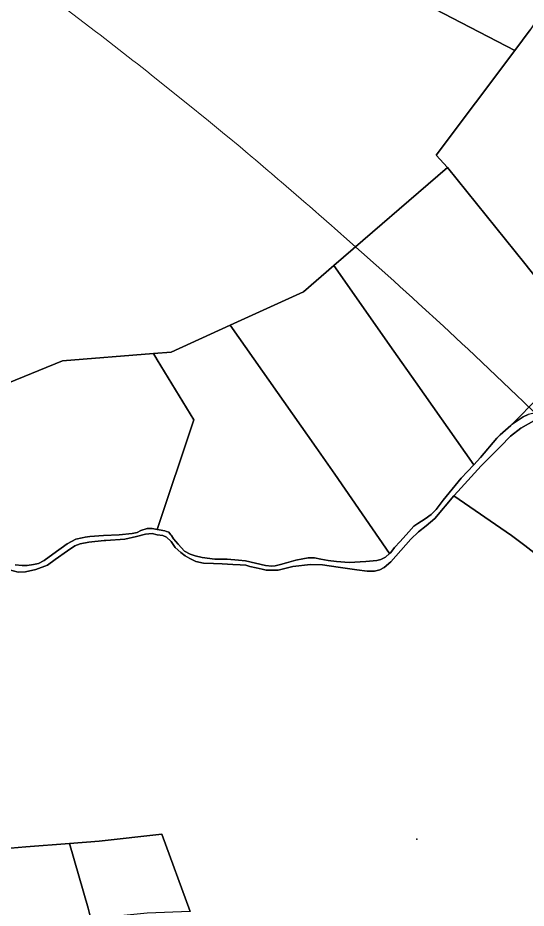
# Model space of a CAD drawing. Header units: metres. Extents: x 3 to 1027712, y 40 to 4430649.
# Drawn here: x 511813 to 512282, y 4410915 to 4411737 of the extents above; entities that cross this region are included whole.
import ezdxf

# ---------------------------------------------------------------- set-up
doc = ezdxf.new("R2010")
doc.units = ezdxf.units.M
doc.header["$MEASUREMENT"] = 0
doc.layers.add('A.ES.SDGC.CP.07003.cadastralparcel — CadastralParcel', color=1, linetype='Continuous')
doc.layers.add('Yacimientos_arqueologicos', color=7, linetype='Continuous', true_color=0x160844)
doc.layers.add('Zonas_Interes_Minero_5_km', color=7, linetype='Continuous', lineweight=9, true_color=0xc0fac1)

msp = doc.modelspace()

# ---------------------------------------------------------------- linework, layer by layer
at = {"layer": 'A.ES.SDGC.CP.07003.cadastralparcel — CadastralParcel', "color": 7, "linetype": 'Continuous', "flags": 128}
for points in [[(512016.84, 4411839.23), (511983.94, 4411856.31), (511992.58, 4411863.15), (512013.13, 4411876.35), (512039.96, 4411891.91), (512062.14, 4411903.64), (512081.7, 4411914.72), (512088.56, 4411917.88), (512092.3, 4411919.61), (512107.79, 4411925.8), (512134.79, 4411935.14), (512149.96, 4411938.73), (512160.88, 4411941.99), (512170.5, 4411945.41), (512181.43, 4411949.32), (512193.65, 4411954.2), (512212.98, 4411964.05), (512224.14, 4411969.06), (512361.37, 4411828.45), (512319.66, 4411777.61), (512285.82, 4411725.77), (512271.66, 4411706.93), (512107.51, 4411792.16), (512016.84, 4411839.23)], [(512160.04, 4411429.53), (512104.6, 4411508.34), (512209.5, 4411598.75), (512280.87, 4411510.18), (512297.3, 4411489.81), (512315.6, 4411467.1), (512332.73, 4411445.84), (512339.03, 4411438.03), (512342.06, 4411435.99), (512269.37, 4411361.91), (512267.87, 4411360.86), (512258.23, 4411352.14), (512255, 4411349.21), (512239.94, 4411331.25), (512233.82, 4411324.63), (512180.08, 4411401.04), (512160.04, 4411429.53)], [(512088.31, 4411340.46), (512009.17, 4411453.36), (512076.67, 4411484.28), (512104.6, 4411508.34), (512160.04, 4411429.53), (512180.08, 4411401.04), (512233.82, 4411324.63), (512222.21, 4411312.08), (512205.64, 4411292.05), (512199.09, 4411283.31), (512194.47, 4411278.7), (512189.13, 4411274.82), (512182.33, 4411270.45), (512178.69, 4411267.78), (512173.83, 4411262.69), (512166.06, 4411253.71), (512160.72, 4411248.13), (512157.18, 4411243.68), (512156.1, 4411242.71), (512105.55, 4411315.87), (512088.31, 4411340.46)], [(511941.79, 4411421.33), (511938.46, 4411427.13), (511954.63, 4411428.38), (512009.17, 4411453.36), (512088.31, 4411340.46), (512105.55, 4411315.87), (512156.1, 4411242.71), (512152.32, 4411239.31), (512148.19, 4411237.13), (512144.55, 4411236.4), (512134.35, 4411235.19), (512118.81, 4411234.46), (512107.15, 4411235.19), (512099.38, 4411236.4), (512092.82, 4411237.62), (512086.99, 4411238.59), (512081.17, 4411238.59), (512076.07, 4411237.86), (512069.75, 4411236.64), (512061.01, 4411234.22), (512055.67, 4411232.52), (512050.57, 4411231.31), (512047.65, 4411231.06), (512041.82, 4411231.55), (512032.35, 4411233.73), (512023.37, 4411235.92), (512016.81, 4411236.64), (512006.23, 4411237.37), (511995.06, 4411237.61), (511983.16, 4411239.07), (511976.85, 4411240.52), (511972.24, 4411241.98), (511966.89, 4411244.89), (511961.06, 4411251.2), (511956.69, 4411256.3), (511954.91, 4411259.26), (511954.51, 4411259.94), (511953.21, 4411261.56), (511952.56, 4411262.36), (511950.28, 4411263.12), (511948.92, 4411263.58), (511943.62, 4411264.49), (511941.88, 4411264.79), (511975.68, 4411366.08), (511941.79, 4411421.33)], [(512269.37, 4411361.91), (512342.06, 4411435.99), (512346.56, 4411432.98), (512390.62, 4411403.46), (512381.93, 4411403.09), (512367.61, 4411401.63), (512354.74, 4411400.9), (512336.04, 4411398.72), (512329.79, 4411398.21), (512324.45, 4411396.52), (512315.71, 4411391.67), (512308.18, 4411386.09), (512302.11, 4411380.27), (512298.71, 4411376.14), (512294.82, 4411373.72), (512292.15, 4411372.75), (512288.27, 4411372.02), (512284.14, 4411371.05), (512279.28, 4411368.86), (512269.37, 4411361.91)], [(511878.25, 4410915.54), (511860.88, 4410975.21), (511888.29, 4410977.3), (511946.19, 4410983.74), (511972.3, 4410912.42), (511932.65, 4410910.84), (511880.62, 4410905.69), (511878.25, 4410915.54)], [(511756.1, 4410889.89), (511758.79, 4410909.95), (511766.67, 4410967.48), (511769.11, 4410967.69), (511771.07, 4410967.86), (511773.78, 4410968.09), (511777.84, 4410968.45), (511820.73, 4410972.15), (511860.88, 4410975.21), (511878.25, 4410915.54), (511880.62, 4410905.69), (511879.18, 4410905.54), (511834.16, 4410898.98), (511798.39, 4410895.5), (511782.89, 4410893.98), (511775.5, 4410892.85), (511756.1, 4410889.89)]]:
    msp.add_lwpolyline(points, close=True, dxfattribs=at)
for points in [[(512107.51, 4411792.16), (512271.66, 4411706.93), (512199.08, 4411610.37), (512209.5, 4411598.75), (512104.6, 4411508.34), (512076.67, 4411484.28), (512009.17, 4411453.36), (511954.63, 4411428.38), (511938.46, 4411427.13), (511854.29, 4411420.62), (511775.13, 4411388.32)], [(512297.3, 4411489.81), (512280.87, 4411510.18), (512209.5, 4411598.75), (512209.5, 4411598.75), (512199.08, 4411610.37), (512271.66, 4411706.93), (512285.82, 4411725.77)], [(511775.13, 4411388.32), (511854.29, 4411420.62), (511938.46, 4411427.13), (511941.79, 4411421.33), (511975.68, 4411366.08), (511941.88, 4411264.79), (511937.02, 4411265.76), (511932.41, 4411265.76), (511926.82, 4411264.06), (511923.42, 4411262.12), (511918.81, 4411261.15), (511906.67, 4411259.94), (511892.34, 4411259.21), (511879.71, 4411258.24), (511875.32, 4411257.63), (511872.67, 4411257.27), (511866.84, 4411255.81), (511858.83, 4411251.69), (511845.55, 4411242.16), (511837.54, 4411236.1), (511832.19, 4411233.43), (511827.58, 4411232.46), (511821.75, 4411231.73), (511817.38, 4411231.73), (511810.82, 4411232.22)], [(511810.82, 4411232.22), (511817.38, 4411231.73), (511821.75, 4411231.73), (511827.58, 4411232.46), (511832.19, 4411233.43), (511837.54, 4411236.1), (511845.55, 4411242.16), (511858.83, 4411251.69), (511866.84, 4411255.81), (511872.67, 4411257.27), (511875.32, 4411257.63), (511879.71, 4411258.24), (511892.34, 4411259.21), (511906.67, 4411259.94), (511918.81, 4411261.15), (511923.42, 4411262.12), (511926.82, 4411264.06), (511932.41, 4411265.76), (511937.02, 4411265.76), (511941.88, 4411264.79), (511943.62, 4411264.49), (511948.92, 4411263.58), (511950.28, 4411263.12), (511952.56, 4411262.36), (511953.21, 4411261.56), (511954.51, 4411259.94), (511954.91, 4411259.26), (511956.69, 4411256.3), (511961.06, 4411251.2), (511966.89, 4411244.89), (511972.24, 4411241.98), (511976.85, 4411240.52), (511983.16, 4411239.07), (511995.06, 4411237.61), (512006.23, 4411237.37), (512016.81, 4411236.64), (512023.37, 4411235.92), (512032.35, 4411233.73), (512041.82, 4411231.55), (512047.65, 4411231.06), (512050.57, 4411231.31), (512055.67, 4411232.52), (512061.01, 4411234.22), (512069.75, 4411236.64), (512076.07, 4411237.86), (512081.17, 4411238.59), (512086.99, 4411238.59), (512092.82, 4411237.62), (512099.38, 4411236.4), (512107.15, 4411235.19), (512118.81, 4411234.46), (512134.35, 4411235.19), (512144.55, 4411236.4), (512148.19, 4411237.13), (512152.32, 4411239.31), (512156.1, 4411242.71), (512157.18, 4411243.68), (512160.72, 4411248.13), (512166.06, 4411253.71), (512173.83, 4411262.69), (512178.69, 4411267.78), (512182.33, 4411270.45), (512189.13, 4411274.82), (512194.47, 4411278.7), (512199.09, 4411283.31), (512205.64, 4411292.05), (512222.21, 4411312.08), (512233.82, 4411324.63), (512239.94, 4411331.25), (512255, 4411349.21), (512258.23, 4411352.14), (512267.87, 4411360.86), (512269.37, 4411361.91), (512279.28, 4411368.86), (512284.14, 4411371.05)], [(512289.29, 4411365.26), (512277.28, 4411358.31), (512267.81, 4411351.03), (512258.4, 4411341.42), (512256.88, 4411339.87), (512240.61, 4411323.61), (512219, 4411299.83), (512215.57, 4411295.77), (512197.99, 4411274.96), (512189.98, 4411268.16), (512182.94, 4411262.83), (512175.65, 4411255.79), (512166.67, 4411245.35), (512157.2, 4411234.92), (512151.12, 4411229.82), (512147.24, 4411227.64), (512142.14, 4411226.43), (512135.34, 4411226.43), (512125.87, 4411227.64), (512108.63, 4411230.07), (512094.3, 4411232.25), (512083.13, 4411232.49), (512066.94, 4411230.57), (512053.34, 4411227.42), (512048.24, 4411227.18), (512042.41, 4411227.42), (512038.53, 4411228.15), (512033.18, 4411229.36), (512027.11, 4411230.57), (512023.47, 4411231.79), (512018.37, 4411232.27), (512011.57, 4411232.51), (512001.86, 4411233.24), (511993.84, 4411233.49), (511984.61, 4411233.73), (511977.33, 4411235.43), (511971.98, 4411238.1), (511967.61, 4411240.52), (511963.49, 4411243.68), (511958.39, 4411248.29), (511954.74, 4411253.63), (511950.37, 4411257.75), (511946.97, 4411259.21), (511941.87, 4411259.93), (511937.02, 4411261.15), (511930.94, 4411260.66), (511922.69, 4411258.24), (511912.08, 4411255.97), (511894.35, 4411254.76), (511893.03, 4411254.61), (511878.81, 4411253.06), (511870.8, 4411251.6), (511865.94, 4411249.66), (511858.9, 4411245.29), (511847.73, 4411237.29), (511840.69, 4411231.95), (511829.76, 4411227.82), (511820.29, 4411225.88), (511813.49, 4411225.4), (511804.26, 4411227.82)], [(512311.78, 4411226.18), (512280.86, 4411250.11), (512268.79, 4411259.44), (512268.79, 4411259.44), (512215.57, 4411295.77), (512219, 4411299.83), (512240.61, 4411323.61), (512256.88, 4411339.87), (512258.4, 4411341.42), (512267.81, 4411351.03), (512277.28, 4411358.31), (512289.29, 4411365.26)], [(511804.26, 4411227.82), (511813.49, 4411225.4), (511820.29, 4411225.88), (511829.76, 4411227.82), (511840.69, 4411231.95), (511847.73, 4411237.29), (511858.9, 4411245.29), (511865.94, 4411249.66), (511870.8, 4411251.6), (511878.81, 4411253.06), (511893.03, 4411254.61), (511894.35, 4411254.76), (511912.08, 4411255.97), (511922.69, 4411258.24), (511930.94, 4411260.66), (511937.02, 4411261.15), (511941.87, 4411259.93), (511946.97, 4411259.21), (511950.37, 4411257.75), (511954.74, 4411253.63), (511958.39, 4411248.29), (511963.49, 4411243.68), (511967.61, 4411240.52), (511971.98, 4411238.1), (511977.33, 4411235.43), (511984.61, 4411233.73), (511993.84, 4411233.49), (512001.86, 4411233.24), (512011.57, 4411232.51), (512018.37, 4411232.27), (512023.47, 4411231.79), (512027.11, 4411230.57), (512033.18, 4411229.36), (512038.53, 4411228.15), (512042.41, 4411227.42), (512048.24, 4411227.18), (512053.34, 4411227.42), (512066.94, 4411230.57), (512083.13, 4411232.49), (512094.3, 4411232.25), (512108.63, 4411230.07), (512125.87, 4411227.64), (512135.34, 4411226.43), (512142.14, 4411226.43), (512147.24, 4411227.64), (512151.12, 4411229.82), (512157.2, 4411234.92), (512166.67, 4411245.35), (512175.65, 4411255.79), (512182.94, 4411262.83), (512189.98, 4411268.16), (512197.99, 4411274.96), (512215.57, 4411295.77), (512268.79, 4411259.44), (512280.86, 4411250.11), (512311.78, 4411226.18)], [(511972.3, 4410912.42), (511946.19, 4410983.74), (511888.29, 4410977.3), (511860.88, 4410975.21), (511820.73, 4410972.15), (511777.84, 4410968.45)]]:
    msp.add_lwpolyline(points, dxfattribs=at)
at = {"layer": 'Yacimientos_arqueologicos'}
msp.add_point((512181.19, 4410979.06, 45.9), dxfattribs=at)
at = {"layer": 'Zonas_Interes_Minero_5_km'}
msp.add_lwpolyline([(511815.7, 4411777.46), (511884.94, 4411724.46), (511889.25, 4411721.14), (511897.86, 4411714.47), (511902.15, 4411711.13), (511919.29, 4411697.71), (511923.56, 4411694.35), (511932.09, 4411687.6), (511936.35, 4411684.2), (511970.33, 4411657), (511974.55, 4411653.6), (511982.98, 4411646.78), (511987.18, 4411643.36), (512003.96, 4411629.62), (512008.11, 4411626.2), (512016.4, 4411619.35), (512020.47, 4411615.96), (512023.53, 4411613.39), (512029.52, 4411608.34), (512032.5, 4411605.81), (512044.3, 4411595.79), (512047.24, 4411593.28), (512053.11, 4411588.24), (512056.05, 4411585.72), (512079.36, 4411565.59), (512082.27, 4411563.07), (512088.08, 4411558.01), (512090.98, 4411555.47), (512102.56, 4411545.32), (512105.45, 4411542.78), (512111.22, 4411537.68), (512114.09, 4411535.12), (512159.96, 4411494.27), (512165.74, 4411489.08), (512177.25, 4411478.66), (512182.99, 4411473.43), (512205.86, 4411452.41), (512211.56, 4411447.13), (512222.91, 4411436.53), (512228.57, 4411431.21), (512273.65, 4411388.47), (512279.27, 4411383.1), (512290.45, 4411372.33)], dxfattribs=at)

doc.saveas('drawing.dxf')
